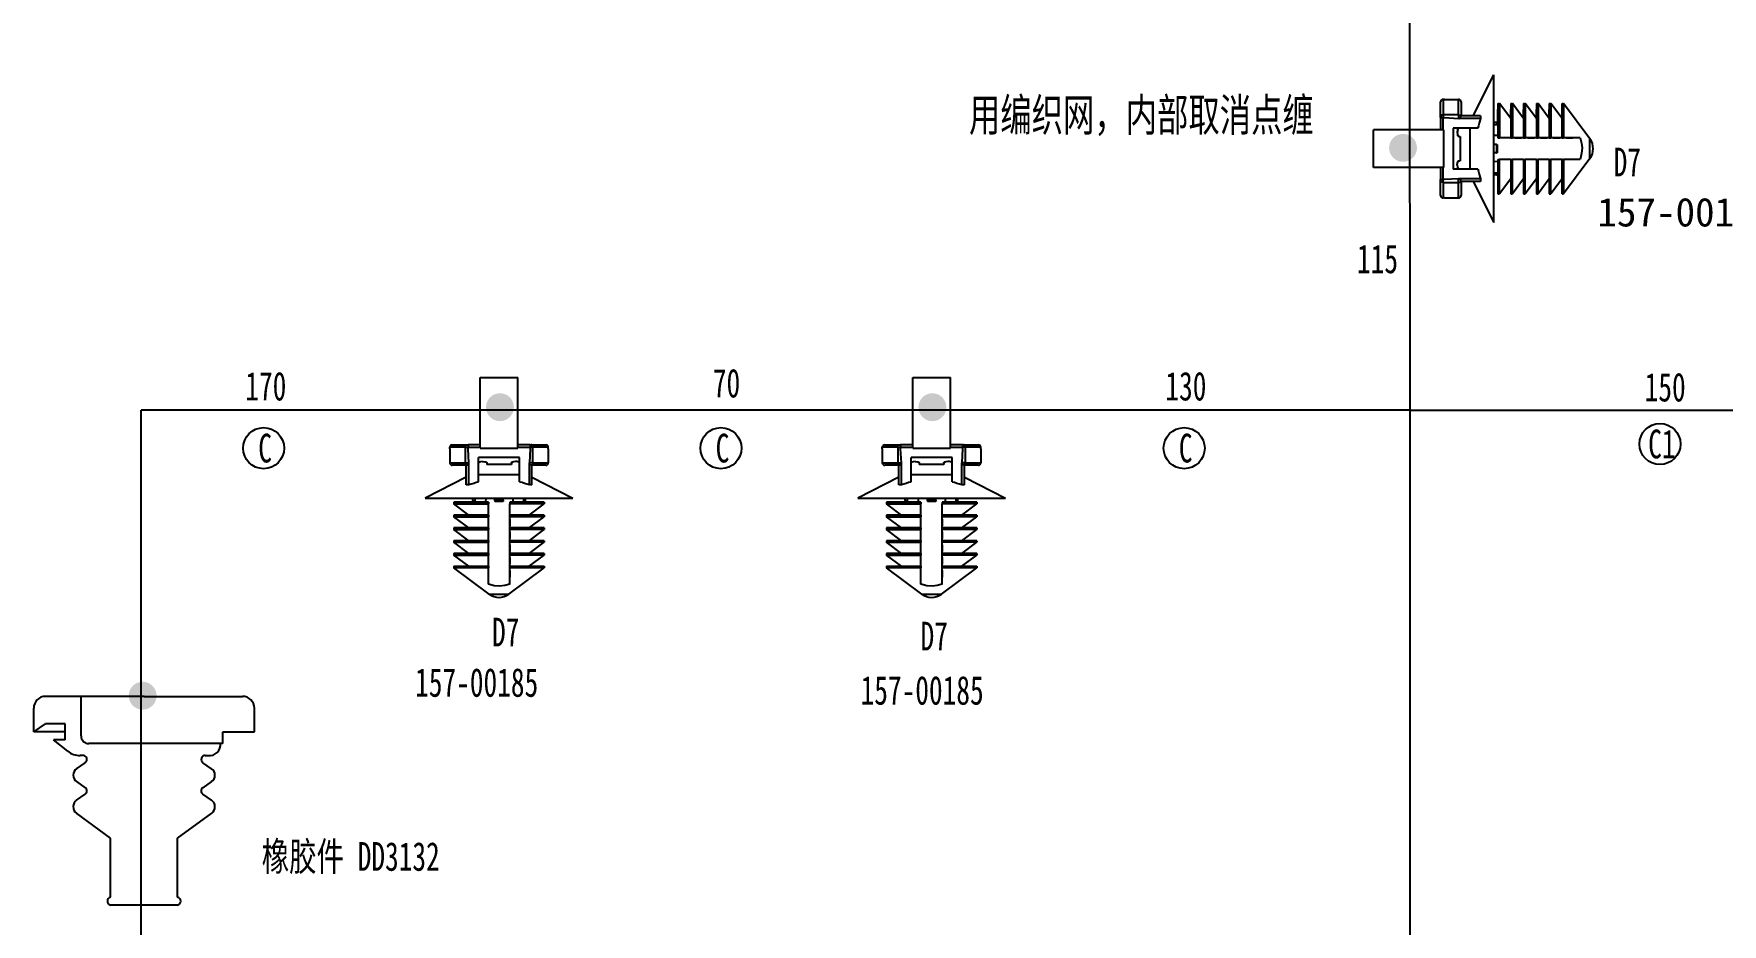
# Model space of a CAD drawing. Header units: millimetres. Extents: x 1543 to 5748, y 1576 to 2417.
# Drawn here: x 4408.7 to 4614.4, y 1881.5 to 1990 of the extents above; entities that cross this region are included whole.
import ezdxf

# ---------------------------------------------------------------- set-up
doc = ezdxf.new("R2010")
doc.units = ezdxf.units.MM
doc.layers.get('0').update_dxf_attribs({"lineweight": 25})
doc.layers.add('11文本层', color=255, linetype='Continuous')
doc.layers.add('粗实线', color=7, linetype='Continuous')
for name, color, linetype, lineweight in [('1轮廓实线层', 7, 'Continuous', 50), ('5剖面线层', 1, 'Continuous', 25), ('_0', 7, 'Continuous', 25)]:
    doc.layers.add(name, color=color, linetype=linetype, lineweight=lineweight)
doc.styles.get("Standard").update_dxf_attribs({"font": ''})
doc.styles.add('仿宋体', font='', dxfattribs={"width": 0.7, "height": 3.5})
doc.styles.add('仿宋体GB2312', font='', dxfattribs={"width": 0.7})
doc.styles.add('标准', font='fangsong.ttf', dxfattribs={"width": 0.7, "height": 3.5})
doc.styles.get('Standard').set_extended_font_data('SimSun')
doc.styles.get('仿宋体').set_extended_font_data('SimSun')
doc.styles.get('仿宋体GB2312').set_extended_font_data('SimSun')

msp = doc.modelspace()

# ---------------------------------------------------------------- hatches: boundary and pattern name
at = {"layer": '5剖面线层', "linetype": 'ByBlock', "lineweight": -2}
h = msp.add_hatch(color=0, dxfattribs=at)
h.dxf.hatch_style = 1
edge = h.paths.add_edge_path()
edge.add_ellipse((4575.52, 1976.12), major_axis=(-1.7, 0), ratio=1, start_angle=0, end_angle=360, ccw=False)
h = msp.add_hatch(color=0, dxfattribs=at)
h.dxf.hatch_style = 1
edge = h.paths.add_edge_path()
edge.add_ellipse((4465.48, 1944.52), major_axis=(0, 1.7), ratio=1, start_angle=0, end_angle=360, ccw=False)
h = msp.add_hatch(color=0, dxfattribs=at)
h.dxf.hatch_style = 1
edge = h.paths.add_edge_path()
edge.add_ellipse((4518.17, 1944.52), major_axis=(0, 1.7), ratio=1, start_angle=0, end_angle=360, ccw=False)
h = msp.add_hatch(color=0, dxfattribs=at)
h.dxf.hatch_style = 1
edge = h.paths.add_edge_path()
edge.add_ellipse((4421.94, 1909.37), major_axis=(0, 1.7), ratio=1, start_angle=0, end_angle=360, ccw=False)

# ---------------------------------------------------------------- linework, layer by layer
for p, q in [((4584.05, 1980.02), (4586.59, 1985.02)), ((4586.59, 1967.02), (4586.59, 1985.02)), ((4580.09, 1979.93), (4580.09, 1981.72)), ((4580.39, 1982.02), (4580.39, 1980.14)), ((4580.59, 1982.02), (4580.39, 1982.02)), ((4580.59, 1982.02), (4582.29, 1982.02)), ((4582.29, 1980.14), (4582.29, 1982.02)), ((4582.59, 1981.72), (4582.59, 1980.02)), ((4587.09, 1981.52), (4587.09, 1977.32)), ((4587.09, 1981.52), (4587.29, 1981.52)), ((4587.29, 1981.52), (4587.29, 1977.32)), ((4588.65, 1979.69), (4587.29, 1981.52)), ((4588.65, 1981.52), (4588.65, 1977.32)), ((4588.65, 1981.52), (4588.85, 1981.52)), ((4588.85, 1981.52), (4588.85, 1977.32)), ((4590.21, 1979.69), (4588.85, 1981.52)), ((4590.21, 1981.52), (4590.21, 1977.32)), ((4590.21, 1981.52), (4590.41, 1981.52)), ((4590.41, 1981.52), (4590.41, 1977.32)), ((4591.77, 1979.69), (4590.41, 1981.52)), ((4591.77, 1981.52), (4591.77, 1977.32)), ((4591.77, 1981.52), (4591.97, 1981.52)), ((4591.97, 1981.52), (4591.97, 1977.32)), ((4593.33, 1979.69), (4591.97, 1981.52)), ((4593.33, 1981.52), (4593.33, 1977.32)), ((4593.33, 1981.52), (4593.53, 1981.52)), ((4593.53, 1981.52), (4593.53, 1977.32)), ((4594.89, 1979.69), (4593.53, 1981.52)), ((4594.89, 1977.32), (4594.89, 1981.52)), ((4594.89, 1981.52), (4595.09, 1981.52)), ((4598.3, 1977.21), (4595.09, 1981.52)), ((4595.09, 1981.52), (4595.09, 1977.32)), ((4580.09, 1979.8), (4580.09, 1979.93)), ((4580.09, 1979.8), (4580.39, 1979.8)), ((4580.09, 1979.8), (4580.09, 1978.32)), ((4580.59, 1980.14), (4580.39, 1980.14)), ((4580.39, 1980.14), (4580.39, 1979.8)), ((4580.39, 1979.8), (4580.59, 1979.8)), ((4580.39, 1978.32), (4580.39, 1979.8)), ((4582.29, 1980.14), (4580.59, 1980.14)), ((4580.59, 1979.8), (4582.29, 1979.7)), ((4582.29, 1980.14), (4582.29, 1979.8)), ((4582.59, 1979.7), (4582.29, 1979.7)), ((4584.97, 1980.02), (4582.59, 1980.02)), ((4584.97, 1979.7), (4582.59, 1979.7)), ((4584.97, 1980.02), (4584.97, 1979.7)), ((4587.09, 1979.02), (4587.09, 1980.78)), ((4588.65, 1979.69), (4588.65, 1980.78)), ((4590.21, 1979.69), (4590.21, 1980.78)), ((4591.77, 1979.69), (4591.77, 1980.78)), ((4593.33, 1979.69), (4593.33, 1980.78)), ((4594.89, 1979.69), (4594.89, 1980.78)), ((4580.5, 1978.32), (4571.9, 1978.32)), ((4571.9, 1973.72), (4571.9, 1978.32)), ((4580.5, 1973.72), (4580.5, 1978.32)), ((4584.63, 1978.52), (4581.62, 1978.52)), ((4581.62, 1978.52), (4581.62, 1978.02)), ((4581.62, 1978.02), (4581.62, 1974.02)), ((4582.29, 1977.52), (4582.49, 1977.52)), ((4582.49, 1977.52), (4582.49, 1974.52)), ((4583.69, 1978.02), (4583.69, 1978.52)), ((4583.69, 1974.02), (4583.69, 1978.02)), ((4586.89, 1979.22), (4586.59, 1979.22)), ((4586.59, 1978.98), (4586.99, 1978.98)), ((4586.59, 1977.68), (4587.09, 1977.68)), ((4586.99, 1979.12), (4586.99, 1978.98)), ((4586.99, 1979.02), (4587.09, 1979.02)), ((4587.09, 1977.32), (4587.29, 1977.32)), ((4589.15, 1977.32), (4587.29, 1977.32)), ((4588.65, 1977.32), (4588.85, 1977.32)), ((4590.71, 1977.32), (4588.85, 1977.32)), ((4589.15, 1977.32), (4589.97, 1977.32)), ((4590.21, 1977.32), (4590.41, 1977.32)), ((4592.27, 1977.32), (4590.41, 1977.32)), ((4590.71, 1977.32), (4591.53, 1977.32)), ((4591.77, 1977.32), (4591.97, 1977.32)), ((4593.83, 1977.32), (4591.97, 1977.32)), ((4592.27, 1977.32), (4593.09, 1977.32)), ((4593.33, 1977.32), (4593.53, 1977.32)), ((4595.39, 1977.32), (4593.53, 1977.32)), ((4593.83, 1977.32), (4594.65, 1977.32)), ((4594.89, 1977.32), (4595.09, 1977.32)), ((4597.09, 1977.32), (4595.09, 1977.32)), ((4595.39, 1977.32), (4596.21, 1977.32)), ((4598.3, 1976.02), (4598.3, 1977.21)), ((4586.89, 1976.52), (4586.59, 1976.52)), ((4586.89, 1975.52), (4586.59, 1975.52)), ((4586.89, 1976.52), (4586.99, 1976.52)), ((4586.89, 1976.52), (4586.89, 1975.52)), ((4586.89, 1975.52), (4586.99, 1975.52)), ((4586.99, 1976.52), (4586.99, 1975.52)), ((4598.3, 1974.83), (4598.3, 1976.02)), ((4580.5, 1973.72), (4571.9, 1973.72)), ((4580.09, 1973.72), (4580.09, 1972.25)), ((4580.39, 1972.25), (4580.39, 1973.72)), ((4581.62, 1974.02), (4581.62, 1973.52)), ((4584.63, 1973.52), (4581.62, 1973.52)), ((4582.29, 1974.52), (4582.49, 1974.52)), ((4583.69, 1973.52), (4583.69, 1974.02)), ((4587.09, 1974.42), (4586.59, 1974.44)), ((4586.59, 1973.06), (4586.99, 1973.06)), ((4586.99, 1973.06), (4586.99, 1972.92)), ((4587.09, 1974.72), (4587.29, 1974.72)), ((4587.09, 1974.72), (4587.09, 1970.52)), ((4588.65, 1974.72), (4587.29, 1974.72)), ((4587.29, 1970.52), (4587.29, 1974.72)), ((4588.65, 1974.72), (4588.85, 1974.72)), ((4588.65, 1974.72), (4588.65, 1970.52)), ((4590.21, 1974.72), (4588.85, 1974.72)), ((4588.85, 1970.52), (4588.85, 1974.72)), ((4590.21, 1974.72), (4590.41, 1974.72)), ((4590.21, 1974.72), (4590.21, 1970.52)), ((4591.77, 1974.72), (4590.41, 1974.72)), ((4590.41, 1970.52), (4590.41, 1974.72)), ((4591.77, 1974.72), (4591.97, 1974.72)), ((4591.77, 1974.72), (4591.77, 1970.52)), ((4593.33, 1974.72), (4591.97, 1974.72)), ((4591.97, 1970.52), (4591.97, 1974.72)), ((4593.33, 1974.72), (4593.53, 1974.72)), ((4593.33, 1974.72), (4593.33, 1970.52)), ((4594.89, 1974.72), (4593.53, 1974.72)), ((4593.53, 1970.52), (4593.53, 1974.72)), ((4594.89, 1974.72), (4595.09, 1974.72)), ((4594.89, 1970.52), (4594.89, 1974.72)), ((4598.3, 1974.83), (4595.09, 1970.52)), ((4597.09, 1974.72), (4595.09, 1974.72)), ((4595.09, 1974.72), (4595.09, 1970.52)), ((4580.09, 1972.25), (4580.39, 1972.25)), ((4580.09, 1972.11), (4580.09, 1972.25)), ((4580.09, 1970.32), (4580.09, 1972.11)), ((4580.59, 1972.25), (4580.39, 1972.25)), ((4580.39, 1971.9), (4580.39, 1972.25)), ((4580.39, 1971.9), (4580.59, 1971.9)), ((4580.39, 1971.9), (4580.39, 1970.02)), ((4582.29, 1972.34), (4580.59, 1972.25)), ((4580.59, 1971.9), (4582.29, 1971.9)), ((4582.59, 1972.34), (4582.29, 1972.34)), ((4582.29, 1971.9), (4582.29, 1972.25)), ((4582.29, 1970.02), (4582.29, 1971.9)), ((4584.97, 1972.02), (4582.57, 1972.02)), ((4584.97, 1972.34), (4582.59, 1972.34)), ((4582.59, 1972.02), (4582.59, 1970.32)), ((4584.05, 1972.02), (4586.59, 1967.02)), ((4584.97, 1972.34), (4584.97, 1972.02)), ((4586.89, 1972.82), (4586.59, 1972.82)), ((4586.99, 1973.02), (4587.09, 1973.02)), ((4588.65, 1972.35), (4587.29, 1970.52)), ((4590.21, 1972.35), (4588.85, 1970.52)), ((4591.77, 1972.35), (4590.41, 1970.52)), ((4593.33, 1972.35), (4591.97, 1970.52)), ((4594.89, 1972.35), (4593.53, 1970.52)), ((4580.59, 1970.02), (4580.39, 1970.02)), ((4580.59, 1970.02), (4582.29, 1970.02)), ((4587.09, 1970.52), (4587.29, 1970.52)), ((4588.65, 1970.52), (4588.85, 1970.52)), ((4590.21, 1970.52), (4590.41, 1970.52)), ((4591.77, 1970.52), (4591.97, 1970.52)), ((4593.33, 1970.52), (4593.53, 1970.52)), ((4594.89, 1970.52), (4595.09, 1970.52)), ((4463.07, 1939.54), (4463.07, 1948.14)), ((4463.07, 1948.14), (4467.67, 1948.14)), ((4467.67, 1939.54), (4467.67, 1948.14)), ((4515.77, 1939.54), (4515.77, 1948.14)), ((4515.77, 1948.14), (4520.37, 1948.14)), ((4520.37, 1939.54), (4520.37, 1948.14)), ((4461.25, 1939.64), (4459.37, 1939.64)), ((4459.37, 1939.44), (4459.37, 1939.64)), ((4459.37, 1939.44), (4459.37, 1937.74)), ((4459.67, 1939.94), (4461.46, 1939.94)), ((4461.25, 1939.64), (4461.25, 1939.44)), ((4461.25, 1939.64), (4461.6, 1939.64)), ((4461.25, 1939.44), (4461.25, 1937.74)), ((4461.46, 1939.94), (4461.6, 1939.94)), ((4463.07, 1939.94), (4461.6, 1939.94)), ((4461.6, 1939.94), (4461.6, 1939.64)), ((4461.6, 1939.64), (4463.07, 1939.64)), ((4461.6, 1939.44), (4461.6, 1939.64)), ((4461.69, 1937.74), (4461.6, 1939.44)), ((4462.87, 1935.41), (4462.87, 1938.41)), ((4463.37, 1938.41), (4462.87, 1938.41)), ((4463.07, 1939.54), (4467.67, 1939.54)), ((4467.37, 1938.41), (4463.37, 1938.41)), ((4467.87, 1938.41), (4467.37, 1938.41)), ((4469.15, 1939.94), (4467.67, 1939.94)), ((4467.67, 1939.64), (4469.15, 1939.64)), ((4467.87, 1935.41), (4467.87, 1938.41)), ((4469.15, 1939.44), (4469.06, 1937.74)), ((4469.15, 1939.94), (4469.15, 1939.64)), ((4469.15, 1939.94), (4469.28, 1939.94)), ((4469.15, 1939.64), (4469.15, 1939.44)), ((4469.49, 1939.64), (4469.15, 1939.64)), ((4469.28, 1939.94), (4471.07, 1939.94)), ((4469.49, 1939.44), (4469.49, 1939.64)), ((4471.37, 1939.64), (4469.49, 1939.64)), ((4469.49, 1937.74), (4469.49, 1939.44)), ((4471.37, 1939.44), (4471.37, 1939.64)), ((4471.37, 1939.44), (4471.37, 1937.74)), ((4513.95, 1939.64), (4512.07, 1939.64)), ((4512.07, 1939.44), (4512.07, 1939.64)), ((4512.07, 1939.44), (4512.07, 1937.74)), ((4512.37, 1939.94), (4514.16, 1939.94)), ((4513.95, 1939.64), (4513.95, 1939.44)), ((4513.95, 1939.64), (4514.3, 1939.64)), ((4513.95, 1939.44), (4513.95, 1937.74)), ((4514.16, 1939.94), (4514.3, 1939.94)), ((4515.77, 1939.94), (4514.3, 1939.94)), ((4514.3, 1939.94), (4514.3, 1939.64)), ((4514.3, 1939.64), (4515.77, 1939.64)), ((4514.3, 1939.44), (4514.3, 1939.64)), ((4514.39, 1937.74), (4514.3, 1939.44)), ((4515.57, 1935.41), (4515.57, 1938.41)), ((4516.07, 1938.41), (4515.57, 1938.41)), ((4515.77, 1939.54), (4520.37, 1939.54)), ((4520.07, 1938.41), (4516.07, 1938.41)), ((4520.57, 1938.41), (4520.07, 1938.41)), ((4521.85, 1939.94), (4520.37, 1939.94)), ((4520.37, 1939.64), (4521.85, 1939.64)), ((4520.57, 1935.41), (4520.57, 1938.41)), ((4521.85, 1939.44), (4521.75, 1937.74)), ((4521.85, 1939.94), (4521.85, 1939.64)), ((4521.85, 1939.94), (4521.98, 1939.94)), ((4521.85, 1939.64), (4521.85, 1939.44)), ((4522.19, 1939.64), (4521.85, 1939.64)), ((4521.98, 1939.94), (4523.77, 1939.94)), ((4522.19, 1939.44), (4522.19, 1939.64)), ((4524.07, 1939.64), (4522.19, 1939.64)), ((4522.19, 1937.74), (4522.19, 1939.44)), ((4524.07, 1939.44), (4524.07, 1939.64)), ((4524.07, 1939.44), (4524.07, 1937.74)), ((4459.37, 1937.74), (4461.25, 1937.74)), ((4461.37, 1937.44), (4459.67, 1937.44)), ((4461.25, 1937.74), (4461.6, 1937.74)), ((4461.37, 1935.07), (4461.37, 1937.47)), ((4461.69, 1937.44), (4461.69, 1937.74)), ((4461.69, 1935.07), (4461.69, 1937.44)), ((4462.87, 1936.34), (4463.37, 1936.34)), ((4463.37, 1936.34), (4467.37, 1936.34)), ((4463.87, 1937.74), (4463.87, 1937.54)), ((4466.87, 1937.54), (4463.87, 1937.54)), ((4466.87, 1937.74), (4466.87, 1937.54)), ((4467.37, 1936.34), (4467.87, 1936.34)), ((4469.06, 1937.44), (4469.06, 1937.74)), ((4469.06, 1935.07), (4469.06, 1937.44)), ((4469.49, 1937.74), (4469.15, 1937.74)), ((4469.37, 1935.07), (4469.37, 1937.44)), ((4471.07, 1937.44), (4469.37, 1937.44)), ((4469.49, 1937.74), (4471.37, 1937.74)), ((4512.07, 1937.74), (4513.95, 1937.74)), ((4514.07, 1937.44), (4512.37, 1937.44)), ((4513.95, 1937.74), (4514.3, 1937.74)), ((4514.07, 1935.07), (4514.07, 1937.47)), ((4514.39, 1937.44), (4514.39, 1937.74)), ((4514.39, 1935.07), (4514.39, 1937.44)), ((4515.57, 1936.34), (4516.07, 1936.34)), ((4516.07, 1936.34), (4520.07, 1936.34)), ((4516.57, 1937.74), (4516.57, 1937.54)), ((4519.57, 1937.54), (4516.57, 1937.54)), ((4519.57, 1937.74), (4519.57, 1937.54)), ((4520.07, 1936.34), (4520.57, 1936.34)), ((4521.75, 1937.44), (4521.75, 1937.74)), ((4521.75, 1935.07), (4521.75, 1937.44)), ((4522.19, 1937.74), (4521.85, 1937.74)), ((4522.07, 1935.07), (4522.07, 1937.44)), ((4523.77, 1937.44), (4522.07, 1937.44)), ((4522.19, 1937.74), (4524.07, 1937.74)), ((4461.37, 1935.99), (4456.37, 1933.44)), ((4461.69, 1935.07), (4461.37, 1935.07)), ((4469.37, 1935.07), (4469.06, 1935.07)), ((4469.37, 1935.99), (4474.37, 1933.44)), ((4514.07, 1935.99), (4509.07, 1933.44)), ((4514.39, 1935.07), (4514.07, 1935.07)), ((4522.07, 1935.07), (4521.75, 1935.07)), ((4522.07, 1935.99), (4527.07, 1933.44)), ((4456.37, 1933.44), (4474.37, 1933.44)), ((4464.07, 1932.94), (4459.87, 1932.94)), ((4459.87, 1932.94), (4459.87, 1932.74)), ((4459.87, 1932.74), (4464.07, 1932.74)), ((4461.7, 1931.38), (4459.87, 1932.74)), ((4462.17, 1933.14), (4462.17, 1933.44)), ((4462.41, 1933.04), (4462.27, 1933.04)), ((4462.37, 1933.04), (4462.37, 1932.94)), ((4462.41, 1933.44), (4462.41, 1933.04)), ((4463.77, 1932.94), (4463.8, 1933.44)), ((4464.07, 1932.94), (4464.07, 1932.74)), ((4464.07, 1931.39), (4464.07, 1932.74)), ((4464.87, 1933.14), (4464.87, 1933.44)), ((4464.87, 1933.14), (4464.87, 1933.04)), ((4465.87, 1933.14), (4464.87, 1933.14)), ((4465.87, 1933.04), (4464.87, 1933.04)), ((4465.87, 1933.14), (4465.87, 1933.44)), ((4465.87, 1933.14), (4465.87, 1933.04)), ((4466.67, 1932.94), (4466.67, 1932.74)), ((4470.87, 1932.94), (4466.67, 1932.94)), ((4466.67, 1930.88), (4466.67, 1932.74)), ((4470.87, 1932.74), (4466.67, 1932.74)), ((4467.03, 1933.44), (4467.03, 1932.94)), ((4468.33, 1933.44), (4468.33, 1933.04)), ((4468.47, 1933.04), (4468.33, 1933.04)), ((4468.37, 1933.04), (4468.37, 1932.94)), ((4468.37, 1932.94), (4470.14, 1932.94)), ((4468.57, 1933.14), (4468.57, 1933.44)), ((4469.04, 1931.38), (4470.87, 1932.74)), ((4470.87, 1932.94), (4470.87, 1932.74)), ((4509.07, 1933.44), (4527.07, 1933.44)), ((4516.77, 1932.94), (4512.57, 1932.94)), ((4512.57, 1932.94), (4512.57, 1932.74)), ((4512.57, 1932.74), (4516.77, 1932.74)), ((4514.4, 1931.38), (4512.57, 1932.74)), ((4514.87, 1933.14), (4514.87, 1933.44)), ((4515.11, 1933.04), (4514.97, 1933.04)), ((4515.07, 1933.04), (4515.07, 1932.94)), ((4515.11, 1933.44), (4515.11, 1933.04)), ((4516.47, 1932.94), (4516.49, 1933.44)), ((4516.77, 1932.94), (4516.77, 1932.74)), ((4516.77, 1931.39), (4516.77, 1932.74)), ((4517.57, 1933.14), (4517.57, 1933.44)), ((4517.57, 1933.14), (4517.57, 1933.04)), ((4518.57, 1933.14), (4517.57, 1933.14)), ((4518.57, 1933.04), (4517.57, 1933.04)), ((4518.57, 1933.14), (4518.57, 1933.44)), ((4518.57, 1933.14), (4518.57, 1933.04)), ((4519.37, 1932.94), (4519.37, 1932.74)), ((4523.57, 1932.94), (4519.37, 1932.94)), ((4519.37, 1930.88), (4519.37, 1932.74)), ((4523.57, 1932.74), (4519.37, 1932.74)), ((4519.73, 1933.44), (4519.73, 1932.94)), ((4521.03, 1933.44), (4521.03, 1933.04)), ((4521.17, 1933.04), (4521.03, 1933.04)), ((4521.07, 1933.04), (4521.07, 1932.94)), ((4521.07, 1932.94), (4522.83, 1932.94)), ((4521.27, 1933.14), (4521.27, 1933.44)), ((4521.74, 1931.38), (4523.57, 1932.74)), ((4523.57, 1932.94), (4523.57, 1932.74)), ((4464.07, 1931.38), (4459.87, 1931.38)), ((4459.87, 1931.38), (4459.87, 1931.18)), ((4459.87, 1931.18), (4464.07, 1931.18)), ((4461.7, 1929.82), (4459.87, 1931.18)), ((4464.07, 1931.38), (4464.07, 1931.18)), ((4464.07, 1929.83), (4464.07, 1931.18)), ((4466.67, 1931.38), (4466.67, 1931.18)), ((4470.87, 1931.38), (4466.67, 1931.38)), ((4466.67, 1929.32), (4466.67, 1931.18)), ((4470.87, 1931.18), (4466.67, 1931.18)), ((4466.67, 1930.88), (4466.67, 1930.07)), ((4469.04, 1931.38), (4470.14, 1931.38)), ((4469.04, 1929.82), (4470.87, 1931.18)), ((4470.87, 1931.38), (4470.87, 1931.18)), ((4516.77, 1931.38), (4512.57, 1931.38)), ((4512.57, 1931.38), (4512.57, 1931.18)), ((4512.57, 1931.18), (4516.77, 1931.18)), ((4514.4, 1929.82), (4512.57, 1931.18)), ((4516.77, 1931.38), (4516.77, 1931.18)), ((4516.77, 1929.83), (4516.77, 1931.18)), ((4519.37, 1931.38), (4519.37, 1931.18)), ((4523.57, 1931.38), (4519.37, 1931.38)), ((4519.37, 1929.32), (4519.37, 1931.18)), ((4523.57, 1931.18), (4519.37, 1931.18)), ((4519.37, 1930.88), (4519.37, 1930.07)), ((4521.74, 1931.38), (4522.83, 1931.38)), ((4521.74, 1929.82), (4523.57, 1931.18)), ((4523.57, 1931.38), (4523.57, 1931.18)), ((4464.07, 1929.82), (4459.87, 1929.82)), ((4459.87, 1929.82), (4459.87, 1929.62)), ((4459.87, 1929.62), (4464.07, 1929.62)), ((4461.7, 1928.26), (4459.87, 1929.62)), ((4464.07, 1928.26), (4459.87, 1928.26)), ((4459.87, 1928.26), (4459.87, 1928.06)), ((4459.87, 1928.06), (4464.07, 1928.06)), ((4461.7, 1926.7), (4459.87, 1928.06)), ((4464.07, 1929.82), (4464.07, 1929.62)), ((4464.07, 1928.27), (4464.07, 1929.62)), ((4464.07, 1928.26), (4464.07, 1928.06)), ((4464.07, 1926.71), (4464.07, 1928.06)), ((4466.67, 1929.82), (4466.67, 1929.62)), ((4470.87, 1929.82), (4466.67, 1929.82)), ((4466.67, 1927.76), (4466.67, 1929.62)), ((4470.87, 1929.62), (4466.67, 1929.62)), ((4466.67, 1929.32), (4466.67, 1928.51)), ((4466.67, 1928.26), (4466.67, 1928.06)), ((4470.87, 1928.26), (4466.67, 1928.26)), ((4466.67, 1926.2), (4466.67, 1928.06)), ((4470.87, 1928.06), (4466.67, 1928.06)), ((4469.04, 1929.82), (4470.14, 1929.82)), ((4469.04, 1928.26), (4470.87, 1929.62)), ((4469.04, 1928.26), (4470.14, 1928.26)), ((4469.04, 1926.7), (4470.87, 1928.06)), ((4470.87, 1929.82), (4470.87, 1929.62)), ((4470.87, 1928.26), (4470.87, 1928.06)), ((4516.77, 1929.82), (4512.57, 1929.82)), ((4512.57, 1929.82), (4512.57, 1929.62)), ((4512.57, 1929.62), (4516.77, 1929.62)), ((4514.4, 1928.26), (4512.57, 1929.62)), ((4516.77, 1928.26), (4512.57, 1928.26)), ((4512.57, 1928.26), (4512.57, 1928.06)), ((4512.57, 1928.06), (4516.77, 1928.06)), ((4514.4, 1926.7), (4512.57, 1928.06)), ((4516.77, 1929.82), (4516.77, 1929.62)), ((4516.77, 1928.27), (4516.77, 1929.62)), ((4516.77, 1928.26), (4516.77, 1928.06)), ((4516.77, 1926.71), (4516.77, 1928.06)), ((4519.37, 1929.82), (4519.37, 1929.62)), ((4523.57, 1929.82), (4519.37, 1929.82)), ((4519.37, 1927.76), (4519.37, 1929.62)), ((4523.57, 1929.62), (4519.37, 1929.62)), ((4519.37, 1929.32), (4519.37, 1928.51)), ((4519.37, 1928.26), (4519.37, 1928.06)), ((4523.57, 1928.26), (4519.37, 1928.26)), ((4519.37, 1926.2), (4519.37, 1928.06)), ((4523.57, 1928.06), (4519.37, 1928.06)), ((4521.74, 1929.82), (4522.83, 1929.82)), ((4521.74, 1928.26), (4523.57, 1929.62)), ((4521.74, 1928.26), (4522.83, 1928.26)), ((4521.74, 1926.7), (4523.57, 1928.06)), ((4523.57, 1929.82), (4523.57, 1929.62)), ((4523.57, 1928.26), (4523.57, 1928.06)), ((4464.07, 1926.7), (4459.87, 1926.7)), ((4459.87, 1926.7), (4459.87, 1926.5)), ((4459.87, 1926.5), (4464.07, 1926.5)), ((4461.7, 1925.14), (4459.87, 1926.5)), ((4464.07, 1926.7), (4464.07, 1926.5)), ((4464.07, 1925.15), (4464.07, 1926.5)), ((4466.67, 1927.76), (4466.67, 1926.95)), ((4466.67, 1926.7), (4466.67, 1926.5)), ((4470.87, 1926.7), (4466.67, 1926.7)), ((4466.67, 1924.64), (4466.67, 1926.5)), ((4470.87, 1926.5), (4466.67, 1926.5)), ((4466.67, 1926.2), (4466.67, 1925.39)), ((4469.04, 1926.7), (4470.14, 1926.7)), ((4469.04, 1925.14), (4470.87, 1926.5)), ((4470.87, 1926.7), (4470.87, 1926.5)), ((4516.77, 1926.7), (4512.57, 1926.7)), ((4512.57, 1926.7), (4512.57, 1926.5)), ((4512.57, 1926.5), (4516.77, 1926.5)), ((4514.4, 1925.14), (4512.57, 1926.5)), ((4516.77, 1926.7), (4516.77, 1926.5)), ((4516.77, 1925.15), (4516.77, 1926.5)), ((4519.37, 1927.76), (4519.37, 1926.95)), ((4519.37, 1926.7), (4519.37, 1926.5)), ((4523.57, 1926.7), (4519.37, 1926.7)), ((4519.37, 1924.64), (4519.37, 1926.5)), ((4523.57, 1926.5), (4519.37, 1926.5)), ((4519.37, 1926.2), (4519.37, 1925.39)), ((4521.74, 1926.7), (4522.83, 1926.7)), ((4521.74, 1925.14), (4523.57, 1926.5)), ((4523.57, 1926.7), (4523.57, 1926.5)), ((4459.87, 1925.14), (4464.07, 1925.14)), ((4459.87, 1925.14), (4459.87, 1924.94)), ((4464.07, 1924.94), (4459.87, 1924.94)), ((4464.18, 1921.74), (4459.87, 1924.94)), ((4464.07, 1925.14), (4464.07, 1924.94)), ((4464.07, 1922.95), (4464.07, 1924.94)), ((4466.57, 1921.74), (4470.87, 1924.94)), ((4466.67, 1925.14), (4470.87, 1925.14)), ((4466.67, 1925.14), (4466.67, 1924.94)), ((4470.87, 1924.94), (4466.67, 1924.94)), ((4466.67, 1922.95), (4466.67, 1924.94)), ((4466.67, 1924.64), (4466.67, 1923.83)), ((4469.04, 1925.14), (4470.14, 1925.14)), ((4470.87, 1925.14), (4470.87, 1924.94)), ((4512.57, 1925.14), (4516.77, 1925.14)), ((4512.57, 1925.14), (4512.57, 1924.94)), ((4516.77, 1924.94), (4512.57, 1924.94)), ((4516.88, 1921.74), (4512.57, 1924.94)), ((4516.77, 1925.14), (4516.77, 1924.94)), ((4516.77, 1922.95), (4516.77, 1924.94)), ((4519.26, 1921.74), (4523.57, 1924.94)), ((4519.37, 1925.14), (4523.57, 1925.14)), ((4519.37, 1925.14), (4519.37, 1924.94)), ((4523.57, 1924.94), (4519.37, 1924.94)), ((4519.37, 1922.95), (4519.37, 1924.94)), ((4519.37, 1924.64), (4519.37, 1923.83)), ((4521.74, 1925.14), (4522.83, 1925.14)), ((4523.57, 1925.14), (4523.57, 1924.94)), ((4464.18, 1921.74), (4465.37, 1921.74)), ((4465.37, 1921.74), (4466.57, 1921.74)), ((4516.88, 1921.74), (4518.07, 1921.74)), ((4518.07, 1921.74), (4519.26, 1921.74))]:
    msp.add_line(p, q)
for points in [[(4580.39, 1980.14), (4580.28, 1980.12), (4580.18, 1980.08), (4580.11, 1979.99), (4580.09, 1979.93)], [(4582.29, 1980.14), (4582.49, 1980.09), (4582.57, 1980.01)], [(4582.57, 1980.01), (4582.54, 1979.86), (4582.49, 1979.8)], [(4582.29, 1978.52), (4582.27, 1978.51), (4582.25, 1978.5), (4582.21, 1978.44), (4582.16, 1978.31), (4582.13, 1978.02)], [(4582.13, 1978.02), (4582.16, 1977.76), (4582.23, 1977.57), (4582.26, 1977.54), (4582.27, 1977.53), (4582.29, 1977.52)], [(4582.29, 1977.52), (4582.27, 1977.53), (4582.25, 1977.55), (4582.21, 1977.6), (4582.18, 1977.68)], [(4597.09, 1977.32), (4597.26, 1976.71), (4597.33, 1976.12)], [(4597.33, 1976.12), (4597.28, 1975.44), (4597.09, 1974.72)], [(4582.13, 1974.08), (4582.18, 1974.38), (4582.23, 1974.48), (4582.27, 1974.52), (4582.29, 1974.52)], [(4582.13, 1974.02), (4582.16, 1974.28), (4582.23, 1974.47), (4582.26, 1974.5), (4582.27, 1974.52), (4582.29, 1974.52)], [(4582.13, 1974.02), (4582.16, 1973.76), (4582.23, 1973.57), (4582.26, 1973.54), (4582.27, 1973.53), (4582.29, 1973.52)], [(4582.29, 1973.52), (4582.27, 1973.53), (4582.25, 1973.54), (4582.22, 1973.59), (4582.18, 1973.66)], [(4580.39, 1971.9), (4580.28, 1971.92), (4580.18, 1971.96), (4580.11, 1972.05), (4580.09, 1972.11)], [(4582.29, 1971.9), (4582.49, 1971.95), (4582.57, 1972.03)], [(4461.25, 1939.64), (4461.27, 1939.76), (4461.32, 1939.86), (4461.4, 1939.93), (4461.46, 1939.94)], [(4469.49, 1939.64), (4469.48, 1939.76), (4469.43, 1939.86), (4469.35, 1939.93), (4469.28, 1939.94)], [(4513.95, 1939.64), (4513.97, 1939.76), (4514.01, 1939.86), (4514.1, 1939.93), (4514.16, 1939.94)], [(4522.19, 1939.64), (4522.17, 1939.76), (4522.13, 1939.86), (4522.04, 1939.93), (4521.98, 1939.94)], [(4461.25, 1937.74), (4461.3, 1937.55), (4461.38, 1937.47)], [(4463.37, 1937.9), (4463.11, 1937.88), (4462.92, 1937.81), (4462.89, 1937.78), (4462.88, 1937.77), (4462.87, 1937.74)], [(4462.87, 1937.74), (4462.88, 1937.77), (4462.9, 1937.79), (4462.94, 1937.82), (4463.02, 1937.85)], [(4463.37, 1937.9), (4463.63, 1937.88), (4463.82, 1937.81), (4463.86, 1937.78), (4463.87, 1937.77), (4463.87, 1937.74)], [(4463.43, 1937.9), (4463.73, 1937.85), (4463.83, 1937.81), (4463.87, 1937.77), (4463.87, 1937.74)], [(4467.37, 1937.9), (4467.11, 1937.88), (4466.92, 1937.81), (4466.89, 1937.78), (4466.88, 1937.77), (4466.87, 1937.74)], [(4466.87, 1937.74), (4466.88, 1937.77), (4466.9, 1937.79), (4466.95, 1937.83), (4467.03, 1937.86)], [(4467.87, 1937.74), (4467.86, 1937.77), (4467.85, 1937.79), (4467.79, 1937.83), (4467.66, 1937.87), (4467.37, 1937.9)], [(4469.36, 1937.47), (4469.21, 1937.5), (4469.15, 1937.54)], [(4469.49, 1937.74), (4469.44, 1937.55), (4469.36, 1937.47)], [(4513.95, 1937.74), (4514, 1937.55), (4514.08, 1937.47)], [(4516.07, 1937.9), (4515.81, 1937.88), (4515.62, 1937.81), (4515.59, 1937.78), (4515.58, 1937.77), (4515.57, 1937.74)], [(4515.57, 1937.74), (4515.58, 1937.77), (4515.59, 1937.79), (4515.64, 1937.82), (4515.71, 1937.85)], [(4516.07, 1937.9), (4516.33, 1937.88), (4516.52, 1937.81), (4516.55, 1937.78), (4516.56, 1937.77), (4516.57, 1937.74)], [(4516.13, 1937.9), (4516.43, 1937.85), (4516.53, 1937.81), (4516.57, 1937.77), (4516.57, 1937.74)], [(4520.07, 1937.9), (4519.81, 1937.88), (4519.62, 1937.81), (4519.59, 1937.78), (4519.58, 1937.77), (4519.57, 1937.74)], [(4519.57, 1937.74), (4519.58, 1937.77), (4519.6, 1937.79), (4519.65, 1937.83), (4519.73, 1937.86)], [(4520.57, 1937.74), (4520.56, 1937.77), (4520.55, 1937.79), (4520.49, 1937.83), (4520.36, 1937.87), (4520.07, 1937.9)], [(4522.06, 1937.47), (4521.91, 1937.5), (4521.85, 1937.54)], [(4522.19, 1937.74), (4522.14, 1937.55), (4522.06, 1937.47)], [(4465.47, 1922.71), (4464.79, 1922.76), (4464.07, 1922.95)], [(4466.67, 1922.95), (4466.06, 1922.78), (4465.47, 1922.71)], [(4518.17, 1922.71), (4517.49, 1922.76), (4516.77, 1922.95)], [(4519.37, 1922.95), (4518.76, 1922.78), (4518.17, 1922.71)]]:
    msp.add_lwpolyline(points)
for centre, radius, start, end in [((4580.39, 1981.72), 0.3, 90.0109, 179.9933), ((4582.29, 1981.72), 0.3, 0.0051, 89.9891), ((4582.29, 1979.98), 0.28, 271.6909, 318.0317), ((4601.66, 1974.26), 17.55, 161.9381, 165.9562), ((4583.3, 1978.04), 1.16, 163.3064, 179.4791), ((4586.89, 1979.12), 0.1, 360, 90), ((4596.69, 1976.02), 2, 323.3437, 36.6563), ((4601.66, 1977.78), 17.55, 194.0438, 198.0619), ((4582.29, 1972.06), 0.28, 41.9793, 88.3229), ((4582.27, 1972.05), 0.301, 356.7895, 41.4835), ((4586.89, 1972.92), 0.1, 270, 360), ((4580.39, 1970.32), 0.3, 180.0067, 269.9891), ((4582.29, 1970.32), 0.3, 270.0109, 359.9949), ((4459.67, 1939.64), 0.3, 90.0067, 179.9891), ((4471.07, 1939.64), 0.3, 0.0109, 89.9933), ((4512.37, 1939.64), 0.3, 90.0067, 179.9891), ((4523.77, 1939.64), 0.3, 0.0109, 89.9933), ((4459.67, 1937.74), 0.3, 180.0109, 269.9949), ((4461.4, 1937.77), 0.301, 266.7895, 311.4835), ((4461.41, 1937.75), 0.28, 311.9793, 358.3229), ((4467.39, 1936.74), 1.16, 73.3064, 89.4791), ((4469.34, 1937.75), 0.28, 181.6909, 228.0317), ((4471.07, 1937.74), 0.3, 270.0051, 359.9891), ((4512.37, 1937.74), 0.3, 180.0109, 269.9949), ((4514.1, 1937.77), 0.301, 266.7895, 311.4835), ((4514.11, 1937.75), 0.28, 311.9793, 358.3229), ((4520.09, 1936.74), 1.16, 73.3064, 89.4791), ((4522.03, 1937.75), 0.28, 181.6909, 228.0317), ((4523.77, 1937.74), 0.3, 270.0051, 359.9891), ((4467.13, 1918.38), 17.55, 104.0438, 108.0619), ((4463.61, 1918.38), 17.55, 71.9381, 75.9562), ((4519.83, 1918.38), 17.55, 104.0438, 108.0619), ((4516.31, 1918.38), 17.55, 71.9381, 75.9562), ((4462.27, 1933.14), 0.1, 180, 270), ((4468.47, 1933.14), 0.1, 270, 360), ((4514.97, 1933.14), 0.1, 180, 270), ((4521.17, 1933.14), 0.1, 270, 360), ((4465.37, 1923.34), 2, 233.3437, 306.6563), ((4518.07, 1923.34), 2, 233.3437, 306.6563)]:
    msp.add_arc(centre, radius, start, end)
at = {"layer": '1轮廓实线层', "lineweight": -2}
for p, q in [((4421.74, 1827.07), (4421.74, 1944.17)), ((4576.35, 1944.17), (4421.74, 1944.17)), ((4576.35, 1944.17), (5510.67, 1944.17))]:
    msp.add_line(p, q, dxfattribs=at)
at = {"layer": '_0', "lineweight": -3}
for p, q in [((4576.3, 2010.83), (4576.35, 1944.17)), ((4576.35, 1944.17), (4576.35, 1710.94))]:
    msp.add_line(p, q, dxfattribs=at)
at = {"layer": '_0', "color": 1}
for centre in [(4606.82, 1940.03), (4436.68, 1939.53), (4492.41, 1939.53), (4548.85, 1939.53)]:
    msp.add_circle(centre, 2.5, dxfattribs=at)
at = {"layer": '粗实线'}
for p, q in [((4422.11, 1909.29), (4410.11, 1909.29)), ((4414.43, 1904.49), (4414.43, 1909.29)), ((4422.11, 1909.29), (4434.11, 1909.29)), ((4408.67, 1904.97), (4408.67, 1907.85)), ((4435.55, 1904.97), (4435.55, 1907.85)), ((4408.67, 1904.97), (4410.11, 1905.93)), ((4412.51, 1905.93), (4410.11, 1905.93)), ((4412.51, 1904.01), (4412.51, 1905.93)), ((4412.51, 1904.97), (4408.67, 1904.97)), ((4412.51, 1904.01), (4411.07, 1904.01)), ((4412.81, 1902.61), (4411.07, 1904.01)), ((4431.71, 1903.53), (4415.39, 1903.53)), ((4431.71, 1903.53), (4431.71, 1904.97)), ((4431.73, 1904.97), (4435.55, 1904.97)), ((4413.88, 1900.48), (4414.95, 1901.21)), ((4414.65, 1902.09), (4414.31, 1902.09)), ((4430.34, 1900.48), (4429.28, 1901.21)), ((4429.57, 1902.09), (4429.91, 1902.09)), ((4413.88, 1898.9), (4414.95, 1898.16)), ((4413.88, 1896.64), (4414.95, 1897.37)), ((4430.34, 1898.9), (4429.28, 1898.16)), ((4430.34, 1896.64), (4429.28, 1897.37)), ((4418.03, 1892.01), (4413.86, 1895.08)), ((4426.19, 1892.01), (4430.36, 1895.08)), ((4418.03, 1884.81), (4418.03, 1892.01)), ((4426.19, 1884.81), (4426.19, 1892.01)), ((4426.19, 1883.85), (4418.03, 1883.85))]:
    msp.add_line(p, q, dxfattribs=at)
for centre, radius, start, end in [((4410.11, 1907.85), 1.44, 90, 180), ((4434.11, 1907.85), 1.44, 0, 90), ((4415.39, 1904.49), 0.96, 180, 270), ((4430.1, 1903.4), 1.32, 261.9408, 6.9819), ((4414.31, 1904.49), 2.4, 231.3402, 270), ((4414.67, 1901.61), 0.48, 304.7838, 92.4204), ((4429.55, 1901.61), 0.48, 87.5796, 235.2162), ((4414.43, 1899.69), 0.96, 124.7838, 235.2162), ((4429.79, 1899.69), 0.96, 304.7838, 55.2162), ((4414.67, 1897.77), 0.48, 304.7838, 55.2162), ((4429.55, 1897.77), 0.48, 124.7838, 235.2162), ((4414.43, 1895.85), 0.96, 124.7838, 233.6611), ((4429.79, 1895.85), 0.96, 306.3389, 55.2162), ((4418.14, 1884.33), 0.492, 102.5638, 257.4362), ((4426.09, 1884.33), 0.492, 282.5638, 77.4362)]:
    msp.add_arc(centre, radius, start, end, dxfattribs=at)

# ---------------------------------------------------------------- texts
at = {"layer": '11文本层', "color": 2, "insert": (4522.63, 1982.14), "char_height": 4, "width": 46.931, "attachment_point": 1, "style": '标准'}
msp.add_mtext('用编织网，内部取消点缠', dxfattribs=at)
at = {"layer": '11文本层', "lineweight": -2, "insert": (4436.45, 1891.54), "char_height": 3.5, "width": 41.519, "attachment_point": 1, "style": '标准'}
msp.add_mtext('橡胶件 DD3132', dxfattribs=at)
at = {"layer": '1轮廓实线层', "lineweight": 0, "char_height": 3.5, "attachment_point": 1, "style": '仿宋体'}
for insert in [(4601.18, 1976.14), (4464.51, 1918.87), (4516.73, 1918.38)]:
    msp.add_mtext('D7', dxfattribs=dict(at, insert=insert))
at = {"layer": '_0', "lineweight": -2, "insert": (4599.2, 1970.04), "char_height": 3.5, "width": 22.9655, "attachment_point": 1}
msp.add_mtext('{\\fFangSong_GB2312|b0|i0|c134|p2;157-00185}', dxfattribs=at)
at = {"layer": '_0', "char_height": 3.5, "attachment_point": 1, "style": '仿宋体'}
for s, insert, width in [('115', (4569.91, 1964.35), 5.9278), ('150', (4604.96, 1948.72), 7.4377)]:
    msp.add_mtext(s, dxfattribs=dict(at, insert=insert, width=width))
at = {"layer": '_0', "color": 1, "char_height": 3.5, "attachment_point": 1}
for s, insert, width, style in [('170', (4434.45, 1948.84), 5.9278, '仿宋体'), ('70', (4491.42, 1949.21), 5.9278, '仿宋体'), ('130', (4546.56, 1948.84), 5.9278, '仿宋体'), ('C', (4436.03, 1941.29), 7.013, '仿宋体GB2312'), ('C', (4491.76, 1941.29), 7.013, '仿宋体GB2312'), ('C', (4548.2, 1941.29), 7.013, '仿宋体GB2312'), ('C1', (4605.39, 1941.79), 7.013, '仿宋体GB2312')]:
    msp.add_mtext(s, dxfattribs=dict(at, insert=insert, width=width, style=style))
at = {"layer": '_0', "lineweight": -2, "char_height": 3.5, "width": 22.9655, "attachment_point": 1, "style": '标准'}
for insert in [(4455.14, 1912.74), (4509.42, 1911.78)]:
    msp.add_mtext('157-00185', dxfattribs=dict(at, insert=insert))

doc.saveas('drawing.dxf')
